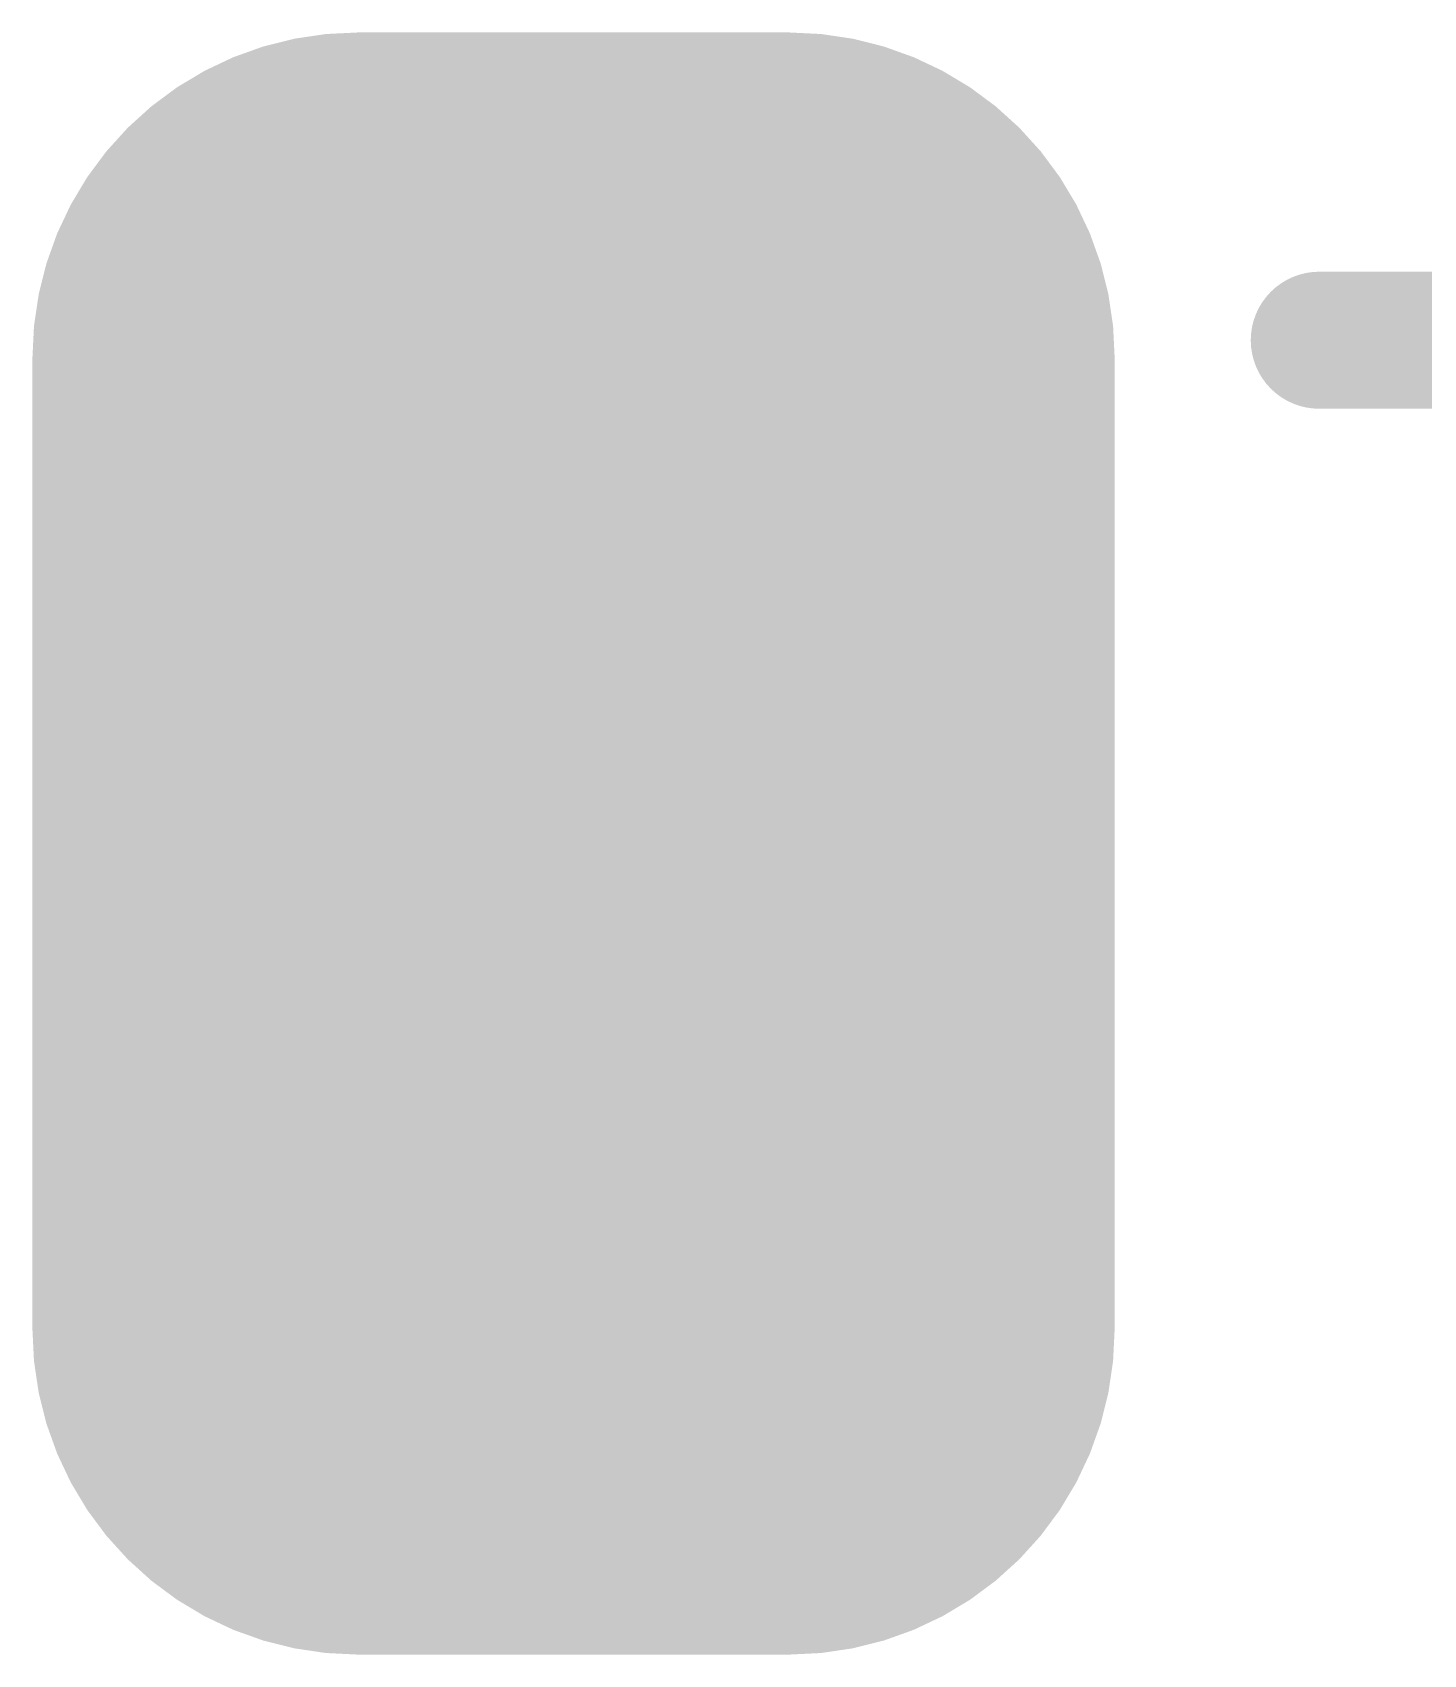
# Model space of a CAD drawing. Header units: millimetres. Extents: x 18.6 to 91.5, y 20.1 to 88.8.
# Drawn here: x 43.563 to 44.853, y 35.859 to 37.363 of the extents above; entities that cross this region are included whole.
import ezdxf

# ---------------------------------------------------------------- set-up
doc = ezdxf.new("R2010")
doc.units = ezdxf.units.MM
for name, color, linetype in [('TopLayer', 1, 'Continuous'), ('TopOverlay', 2, 'Continuous'), ('TopPaste', 8, 'Continuous'), ('TopSolder', 216, 'Continuous')]:
    doc.layers.add(name, color=color, linetype=linetype)

# ---------------------------------------------------------------- blocks, each defined once
blk = doc.blocks.new('MX_1_25_WS_2P_15')
at = {"layer": 'TopLayer', "const_width": 0.2}
for points in [[(-0.925, 2.9992, 1), (-0.725, 2.9992, 1)], [(-0.525, 2.9992, 1), (-0.325, 2.9992, 1)], [(-0.925, 2.0992, 1), (-0.725, 2.0992, 1)], [(-0.525, 2.0992, 1), (-0.325, 2.0992, 1)]]:
    blk.add_lwpolyline(points, format="xyb", close=True, dxfattribs=at)
at = {"layer": 'TopLayer'}
for points in [[(-0.825, 1.8992), (-0.425, 1.8992), (-0.825, 3.1992), (-0.425, 3.1992)], [(-1.025, 2.0992), (-0.225, 2.0992), (-1.025, 2.9992), (-0.225, 2.9992)]]:
    blk.add_solid(points, dxfattribs=at)
at = {"layer": 'TopOverlay', "const_width": 0.127}
blk.add_lwpolyline([(-1.3162, 2.0828), (-3.8054, 2.0828)], dxfattribs=at)
at = {"layer": 'TopOverlay', "const_width": 0.0635}
blk.add_lwpolyline([(-1.348, 2.0828, 1), (-1.2845, 2.0828, 1)], format="xyb", close=True, dxfattribs=at)
at = {"layer": 'TopPaste', "const_width": 0.2}
for points in [[(-0.925, 2.9992, 1), (-0.725, 2.9992, 1)], [(-0.525, 2.9992, 1), (-0.325, 2.9992, 1)], [(-0.925, 2.0992, 1), (-0.725, 2.0992, 1)], [(-0.525, 2.0992, 1), (-0.325, 2.0992, 1)]]:
    blk.add_lwpolyline(points, format="xyb", close=True, dxfattribs=at)
at = {"layer": 'TopPaste'}
for points in [[(-0.825, 1.8992), (-0.425, 1.8992), (-0.825, 3.1992), (-0.425, 3.1992)], [(-1.025, 2.0992), (-0.225, 2.0992), (-1.025, 2.9992), (-0.225, 2.9992)]]:
    blk.add_solid(points, dxfattribs=at)
at = {"layer": 'TopSolder', "const_width": 0.3016}
for points in [[(-0.9758, 2.9992, 1), (-0.6742, 2.9992, 1)], [(-0.5758, 2.9992, 1), (-0.2742, 2.9992, 1)], [(-0.9758, 2.0992, 1), (-0.6742, 2.0992, 1)], [(-0.5758, 2.0992, 1), (-0.2742, 2.0992, 1)]]:
    blk.add_lwpolyline(points, format="xyb", close=True, dxfattribs=at)
at = {"layer": 'TopSolder'}
for points in [[(-0.825, 1.7976), (-0.425, 1.7976), (-0.825, 3.3008), (-0.425, 3.3008)], [(-1.1266, 2.0992), (-0.1234, 2.0992), (-1.1266, 2.9992), (-0.1234, 2.9992)]]:
    blk.add_solid(points, dxfattribs=at)

msp = doc.modelspace()

# ---------------------------------------------------------------- block references
at = {"rotation": 180}
msp.add_blockref('MX_1_25_WS_2P_15', (43.4396, 39.1602), dxfattribs=at)

doc.saveas('drawing.dxf')
